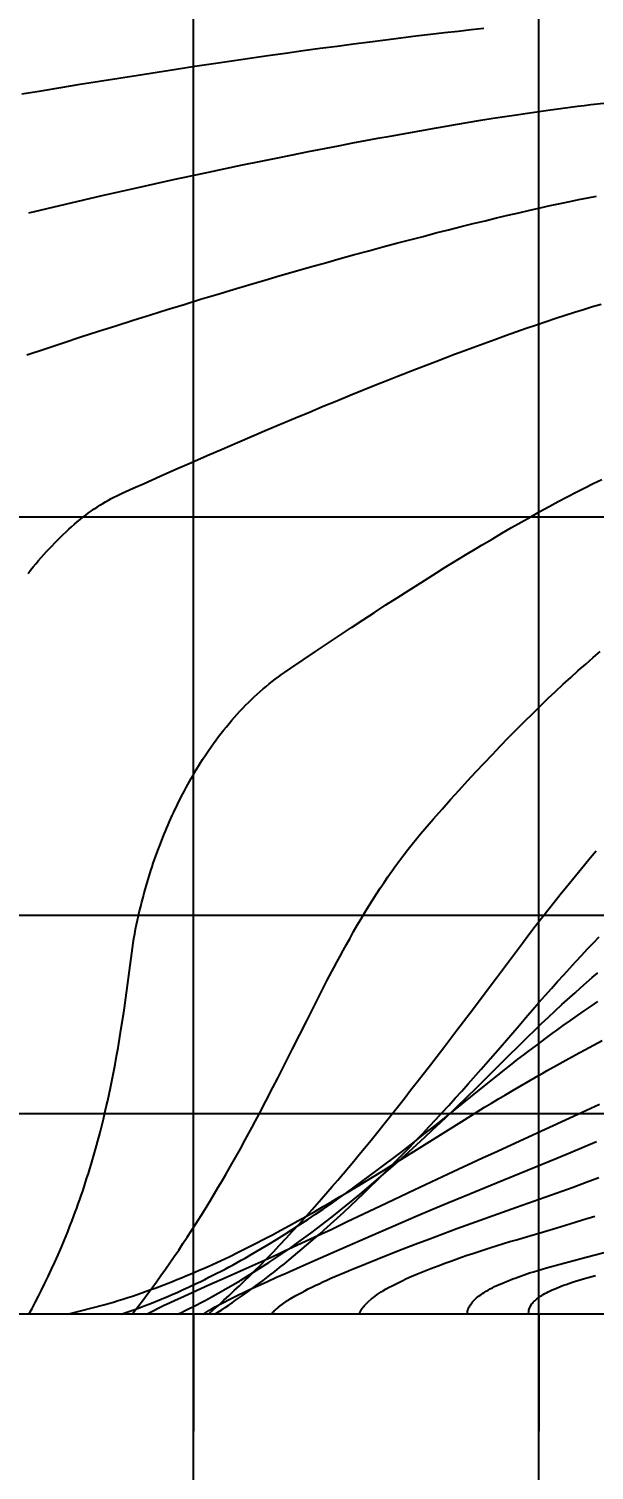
# Model space of a CAD drawing. Header units: millimetres. Extents: x -190954 to 154095, y 101 to 64253.
# Drawn here: x 26.92 to 31.05, y 124.01 to 134.55 of the extents above; entities that cross this region are included whole.
import ezdxf

# ---------------------------------------------------------------- set-up
doc = ezdxf.new("R2010")
doc.units = ezdxf.units.MM
for name, color, linetype in [('GRID', 179, 'Continuous'), ('WL075', 179, 'Continuous'), ('WL1', 179, 'Continuous'), ('WL10', 179, 'Continuous'), ('WL12', 179, 'Continuous'), ('WL14', 179, 'Continuous'), ('WL15', 179, 'Continuous'), ('WL16', 179, 'Continuous'), ('WL18', 179, 'Continuous'), ('WL2', 179, 'Continuous'), ('WL20', 179, 'Continuous'), ('WL25', 179, 'Continuous'), ('WL3', 179, 'Continuous'), ('WL4', 179, 'Continuous'), ('WL5', 179, 'Continuous'), ('WL6', 179, 'Continuous'), ('WL7', 179, 'Continuous'), ('WL8', 179, 'Continuous'), ('WL9', 179, 'Continuous')]:
    doc.layers.add(name, color=color, linetype=linetype)
doc.styles.add('SLDTEXTSTYLE0', font='TXT', dxfattribs={"width": 0.75})
doc.dimstyles.new('SLDDIMSTYLE0', dxfattribs={"dimtxt": 3.175, "dimasz": 3.302, "dimexe": 0, "dimexo": 0.0625, "dimgap": 0.79375, "dimtad": 0, "dimtih": 1, "dimtoh": 1, "dimlfac": 1500, "dimrnd": 1e-09, "dimzin": 4, "dimdsep": 46, "dimtxsty": 'SLDTEXTSTYLE0', "dimsah": 1, "dimcen": 0.09, "dimadec": 0, "dimazin": 1, "dimtfac": 1, "dimtofl": 0, "dimtmove": 0, "dimatfit": 3, "dimfxl": 0, "dimfrac": 2, "dimtolj": 1, "dimtzin": 12, "dimarcsym": 0})

# ---------------------------------------------------------------- blocks, each defined once
blk = doc.blocks.new('_D')
at = {"layer": 'WL20'}
for p, q in [((25.597, 126.417), (25.597, 168.839)), ((227.596, 126.417), (227.596, 168.839)), ((25.597, 165.664), (126.8, 165.664)), ((227.596, 165.664), (146.741, 165.664))]:
    blk.add_line(p, q, dxfattribs=at)
for points in [[(25.597, 165.664), (28.899, 165.156), (28.899, 166.172)], [(227.596, 165.664), (224.294, 166.172), (224.294, 165.156)]]:
    blk.add_solid(points, dxfattribs=at)
at = {"layer": 'WL20', "insert": (126.8, 167.237), "char_height": 3.175, "attachment_point": 1, "style": 'SLDTEXTSTYLE0'}
blk.add_mtext('302998.00', dxfattribs=at)

msp = doc.modelspace()

# ---------------------------------------------------------------- linework, layer by layer
at = {"layer": 'GRID', "color": 135}
for p, q in [((28.1226033, 125.1466667), (28.1226033, 154.8319333)), ((30.6479333, 125.1466667), (30.6479333, 154.8319333)), ((28.1226033, 111.8133333), (28.1226033, 138.48)), ((30.6479333, 111.8133333), (30.6479333, 138.48)), ((251.23, 130.98), (21.19727, 130.98)), ((251.23, 128.0633333), (21.19727, 128.0633333)), ((251.23, 126.6133333), (21.19727, 126.6133333)), ((251.23, 125.1466667), (21.19727, 125.1466667))]:
    msp.add_line(p, q, dxfattribs=at)
at = {"layer": 'GRID', "color": 255}
for p, q in [((28.1226033, 125.1466667), (28.1226033, 124.290536)), ((30.6479333, 125.1466667), (30.6479333, 124.290536))]:
    msp.add_line(p, q, dxfattribs=at)
at = {"layer": 'WL075', "color": 11}
for p, q in [((30.9578207, 125.4003713), (30.9833313, 125.4077873)), ((30.9833313, 125.4077873), (31.035512, 125.4222093)), ((31.035512, 125.4222093), (31.0630093, 125.4294607)), ((30.691884, 125.297412), (30.704114, 125.3040353)), ((30.704114, 125.3040353), (30.7170687, 125.310694)), ((30.7170687, 125.310694), (30.7307647, 125.3173887)), ((30.7307647, 125.3173887), (30.745218, 125.32412)), ((30.745218, 125.32412), (30.760446, 125.330888)), ((30.760446, 125.330888), (30.7764647, 125.337694)), ((30.7764647, 125.337694), (30.8109353, 125.3514193)), ((30.8109353, 125.3514193), (30.8287533, 125.3581033)), ((30.8287533, 125.3581033), (30.8473987, 125.3648167)), ((30.8473987, 125.3648167), (30.8668253, 125.3715687)), ((30.8668253, 125.3715687), (30.8870827, 125.3783527)), ((30.8870827, 125.3783527), (30.9096947, 125.385656)), ((30.9096947, 125.385656), (30.9332607, 125.392998)), ((30.9332607, 125.392998), (30.9578207, 125.4003713)), ((30.581336, 125.1955293), (30.582474, 125.1981313)), ((30.582474, 125.1981313), (30.5836927, 125.2007373)), ((30.5836927, 125.2007373), (30.5975433, 125.2230213)), ((30.5975433, 125.2230213), (30.6020293, 125.2286367)), ((30.6020293, 125.2286367), (30.6069453, 125.234272)), ((30.6069453, 125.234272), (30.6123007, 125.2399273)), ((30.6123007, 125.2399273), (30.6181067, 125.245604)), ((30.6181067, 125.245604), (30.6251433, 125.2519747)), ((30.6251433, 125.2519747), (30.6327713, 125.2583733)), ((30.6327713, 125.2583733), (30.641008, 125.2648007)), ((30.641008, 125.2648007), (30.6498693, 125.2712587)), ((30.6498693, 125.2712587), (30.6593707, 125.277748)), ((30.6593707, 125.277748), (30.6695287, 125.2842693)), ((30.6695287, 125.2842693), (30.6803613, 125.290824)), ((30.6803613, 125.290824), (30.691884, 125.297412)), ((30.5737147, 125.1587953), (30.5739287, 125.1648793)), ((30.573898, 125.1527247), (30.5737147, 125.1587953)), ((30.5744693, 125.1466667), (30.573898, 125.1527247)), ((30.5739287, 125.1648793), (30.5745513, 125.1709773)), ((30.5745513, 125.1709773), (30.575592, 125.17709)), ((30.575592, 125.17709), (30.5770627, 125.1832193)), ((30.5770627, 125.1832193), (30.581336, 125.1955293))]:
    msp.add_line(p, q, dxfattribs=at)
at = {"layer": 'WL1', "color": 11}
for p, q in [((30.9949153, 125.5633347), (31.301598, 125.644014)), ((30.703616, 125.48624), (30.9949153, 125.5633347)), ((30.4567527, 125.40483), (30.46564, 125.408186)), ((30.46564, 125.408186), (30.474652, 125.4115527)), ((30.474652, 125.4115527), (30.581084, 125.4484953)), ((30.581084, 125.4484953), (30.6102087, 125.4578627)), ((30.6102087, 125.4578627), (30.64034, 125.467278)), ((30.64034, 125.467278), (30.6714773, 125.476738)), ((30.6714773, 125.476738), (30.703616, 125.48624)), ((30.23526, 125.297944), (30.2482747, 125.3063373)), ((30.2482747, 125.3063373), (30.2621327, 125.3147853)), ((30.2621327, 125.3147853), (30.276852, 125.3232887)), ((30.276852, 125.3232887), (30.2924487, 125.3318487)), ((30.2924487, 125.3318487), (30.308938, 125.3404667)), ((30.308938, 125.3404667), (30.3246833, 125.3483407)), ((30.3246833, 125.3483407), (30.3412007, 125.356262)), ((30.3412007, 125.356262), (30.3584887, 125.364232)), ((30.3584887, 125.364232), (30.3765473, 125.3722533)), ((30.3765473, 125.3722533), (30.4567527, 125.40483)), ((30.1348073, 125.193056), (30.1427287, 125.2087547)), ((30.1427287, 125.2087547), (30.144862, 125.2123087)), ((30.144862, 125.2123087), (30.1471207, 125.21587)), ((30.1471207, 125.21587), (30.157314, 125.229976)), ((30.157314, 125.229976), (30.1632053, 125.2370747)), ((30.1632053, 125.2370747), (30.1696433, 125.2442053)), ((30.1696433, 125.2442053), (30.1766393, 125.25137)), ((30.1766393, 125.25137), (30.1842067, 125.2585687)), ((30.1842067, 125.2585687), (30.192358, 125.2658033)), ((30.192358, 125.2658033), (30.2011053, 125.273074)), ((30.2011053, 125.273074), (30.2116933, 125.281314)), ((30.2116933, 125.281314), (30.223072, 125.2896033)), ((30.223072, 125.2896033), (30.23526, 125.297944)), ((30.1249133, 125.1466667), (30.1252053, 125.1543333)), ((30.1252053, 125.1543333), (30.12602, 125.1620247)), ((30.12602, 125.1620247), (30.1273733, 125.1697407)), ((30.1273733, 125.1697407), (30.1292787, 125.1774833)), ((30.1292787, 125.1774833), (30.1317513, 125.1852547)), ((30.1317513, 125.1852547), (30.1348073, 125.193056))]:
    msp.add_line(p, q, dxfattribs=at)
at = {"layer": 'WL10', "color": 11}
for p, q in [((30.9838847, 131.1934167), (31.0465753, 131.224758)), ((31.0465753, 131.224758), (31.1083867, 131.2549567)), ((30.79033, 131.0927813), (30.8557713, 131.127424)), ((30.8557713, 131.127424), (30.920276, 131.1609893)), ((30.920276, 131.1609893), (30.9838847, 131.1934167)), ((30.5884353, 130.98219), (30.6566753, 131.0201527)), ((30.6566753, 131.0201527), (30.7239713, 131.0570167)), ((30.7239713, 131.0570167), (30.79033, 131.0927813)), ((30.3779733, 130.861738), (30.449092, 130.9029807)), ((30.449092, 130.9029807), (30.5192433, 130.943132)), ((30.5192433, 130.943132), (30.5884353, 130.98219)), ((30.2328027, 130.7759933), (30.3058793, 130.819408)), ((30.3058793, 130.819408), (30.3779733, 130.861738)), ((30.0687047, 130.6767493), (30.123934, 130.710418)), ((30.123934, 130.710418), (30.1786433, 130.7434847)), ((30.1786433, 130.7434847), (30.2328027, 130.7759933)), ((29.8997347, 130.5723207), (29.956608, 130.6076993)), ((29.956608, 130.6076993), (30.012918, 130.6425253)), ((30.012918, 130.6425253), (30.0687047, 130.6767493)), ((29.6987787, 130.445446), (29.7843633, 130.4998113)), ((29.7843633, 130.4998113), (29.8997347, 130.5723207)), ((29.5297933, 130.3367713), (29.6120113, 130.3898587)), ((29.6120113, 130.3898587), (29.6987787, 130.445446)), ((29.3622133, 130.2274033), (29.4465293, 130.2826187)), ((29.4465293, 130.2826187), (29.5297933, 130.3367713)), ((29.190408, 130.1137867), (29.2768413, 130.1711253)), ((29.2768413, 130.1711253), (29.3622133, 130.2274033)), ((29.01434, 129.9959327), (29.1029087, 130.0553887)), ((29.1029087, 130.0553887), (29.190408, 130.1137867)), ((28.9246933, 129.9354233), (29.01434, 129.9959327)), ((28.76536, 129.8267373), (28.788212, 129.8426653)), ((28.788212, 129.8426653), (28.8339747, 129.8738513)), ((28.8339747, 129.8738513), (28.9246933, 129.9354233)), ((28.631208, 129.7223367), (28.653184, 129.740792)), ((28.653184, 129.740792), (28.675324, 129.7588233)), ((28.675324, 129.7588233), (28.697616, 129.7764353)), ((28.697616, 129.7764353), (28.7200567, 129.793624)), ((28.7200567, 129.793624), (28.74264, 129.8103913)), ((28.74264, 129.8103913), (28.76536, 129.8267373)), ((28.5239167, 129.6238627), (28.5450107, 129.6443713)), ((28.5450107, 129.6443713), (28.5662913, 129.664478)), ((28.5662913, 129.664478), (28.5877553, 129.6841773)), ((28.5877553, 129.6841773), (28.609396, 129.7034647)), ((28.609396, 129.7034647), (28.631208, 129.7223367)), ((28.4214487, 129.5155073), (28.441526, 129.5379293)), ((28.441526, 129.5379293), (28.4618167, 129.5599833)), ((28.4618167, 129.5599833), (28.4823133, 129.5816633)), ((28.4823133, 129.5816633), (28.5030167, 129.6029567)), ((28.5030167, 129.6029567), (28.5239167, 129.6238627)), ((28.3244007, 129.3981973), (28.3433527, 129.4223207)), ((28.3433527, 129.4223207), (28.362536, 129.4461247)), ((28.362536, 129.4461247), (28.3819493, 129.469596)), ((28.3819493, 129.469596), (28.401588, 129.4927273)), ((28.401588, 129.4927273), (28.4214487, 129.5155073)), ((28.250992, 129.298678), (28.2689807, 129.3239887)), ((28.2689807, 129.3239887), (28.2872127, 129.3490193)), ((28.2872127, 129.3490193), (28.305688, 129.3737587)), ((28.305688, 129.3737587), (28.3244007, 129.3981973)), ((28.1678087, 129.17306), (28.1880547, 129.204992)), ((28.1880547, 129.204992), (28.2086687, 129.236584)), ((28.2086687, 129.236584), (28.22965, 129.2678187)), ((28.22965, 129.2678187), (28.250992, 129.298678)), ((28.116242, 129.0874033), (28.1288907, 129.1090107)), ((28.1288907, 129.1090107), (28.1417013, 129.1304927)), ((28.1417013, 129.1304927), (28.1678087, 129.17306)), ((28.0554527, 128.9776313), (28.0672773, 128.999806)), ((28.0672773, 128.999806), (28.079278, 129.0218693)), ((28.079278, 129.0218693), (28.091436, 129.043828)), ((28.091436, 129.043828), (28.1037573, 129.065674)), ((28.1037573, 129.065674), (28.116242, 129.0874033)), ((27.9987493, 128.8653487), (28.0097633, 128.8879833)), ((28.0097633, 128.8879833), (28.0209407, 128.9105327)), ((28.0209407, 128.9105327), (28.0322813, 128.9329927)), ((28.0322813, 128.9329927), (28.0437847, 128.95536)), ((28.0437847, 128.95536), (28.0554527, 128.9776313)), ((27.9563147, 128.77402), (27.9666807, 128.7969647)), ((27.9666807, 128.7969647), (27.977208, 128.8198367)), ((27.977208, 128.8198367), (27.9878973, 128.842632)), ((27.9878973, 128.842632), (27.9987493, 128.8653487)), ((27.9068933, 128.65829), (27.916458, 128.6815627)), ((27.916458, 128.6815627), (27.926182, 128.704774)), ((27.926182, 128.704774), (27.9360653, 128.727922)), ((27.9360653, 128.727922), (27.94611, 128.7510053)), ((27.94611, 128.7510053), (27.9563147, 128.77402)), ((27.8614413, 128.5410753), (27.87915, 128.5881253)), ((27.87915, 128.5881253), (27.8974833, 128.6349613)), ((27.8974833, 128.6349613), (27.9068933, 128.65829)), ((27.8278973, 128.4463627), (27.8443587, 128.4938187)), ((27.8443587, 128.4938187), (27.8614413, 128.5410753)), ((27.78982, 128.328088), (27.8102007, 128.3930093)), ((27.8102007, 128.3930093), (27.8189547, 128.4197153)), ((27.8189547, 128.4197153), (27.8278973, 128.4463627)), ((27.761364, 128.2300353), (27.7705647, 128.262812)), ((27.7705647, 128.262812), (27.7800513, 128.2954947)), ((27.7800513, 128.2954947), (27.78982, 128.328088)), ((27.735466, 128.1311227), (27.743812, 128.1641947)), ((27.743812, 128.1641947), (27.7524453, 128.197164)), ((27.7524453, 128.197164), (27.761364, 128.2300353)), ((27.71217, 128.0312407), (27.7196413, 128.064652)), ((27.7196413, 128.064652), (27.727408, 128.097944)), ((27.727408, 128.097944), (27.735466, 128.1311227)), ((27.691568, 127.9302093), (27.698128, 127.9640287)), ((27.698128, 127.9640287), (27.7049947, 127.997704)), ((27.7049947, 127.997704), (27.71217, 128.0312407)), ((27.6158853, 127.389022), (27.6794067, 127.8620873)), ((27.6794067, 127.8620873), (27.6853253, 127.8962333)), ((27.6853253, 127.8962333), (27.691568, 127.9302093)), ((27.5912213, 127.2245033), (27.611024, 127.3552267)), ((27.611024, 127.3552267), (27.6158853, 127.389022)), ((27.5808687, 127.1603633), (27.5912213, 127.2245033)), ((27.5592313, 127.034534), (27.570206, 127.0970407)), ((27.570206, 127.0970407), (27.5808687, 127.1603633)), ((27.5479387, 126.972844), (27.5592313, 127.034534)), ((27.5243967, 126.851896), (27.5363267, 126.911966)), ((27.5363267, 126.911966), (27.5479387, 126.972844)), ((27.50464, 126.757418), (27.51462, 126.8044013)), ((27.51462, 126.8044013), (27.5243967, 126.851896)), ((27.4840767, 126.6649687), (27.4944587, 126.7109413)), ((27.4944587, 126.7109413), (27.50464, 126.757418)), ((27.4405907, 126.4860233), (27.4627213, 126.5745153)), ((27.4627213, 126.5745153), (27.4734973, 126.6194947)), ((27.4734973, 126.6194947), (27.4840767, 126.6649687)), ((27.4312613, 126.4501593), (27.4405907, 126.4860233)), ((27.40252, 126.3444953), (27.412224, 126.379398)), ((27.412224, 126.379398), (27.4218047, 126.4146187)), ((27.4218047, 126.4146187), (27.4312613, 126.4501593)), ((27.373078, 126.242968), (27.3830073, 126.276508)), ((27.3830073, 126.276508), (27.40252, 126.3444953)), ((27.3426193, 126.144126), (27.3528827, 126.1767793)), ((27.3528827, 126.1767793), (27.363036, 126.209726)), ((27.363036, 126.209726), (27.373078, 126.242968)), ((27.300508, 126.016386), (27.3111913, 126.0478953)), ((27.3111913, 126.0478953), (27.3217687, 126.0796873)), ((27.3217687, 126.0796873), (27.3322487, 126.1117627)), ((27.3322487, 126.1117627), (27.3426193, 126.144126)), ((27.2678647, 125.923522), (27.2788433, 125.954202)), ((27.2788433, 125.954202), (27.2897253, 125.9851553)), ((27.2897253, 125.9851553), (27.300508, 126.016386)), ((27.21802, 125.7905953), (27.23436, 125.8331007)), ((27.23436, 125.8331007), (27.2567913, 125.8931133)), ((27.2567913, 125.8931133), (27.2678647, 125.923522)), ((27.1786087, 125.69209), (27.2014933, 125.74863)), ((27.2014933, 125.74863), (27.21802, 125.7905953)), ((27.131914, 125.581912), (27.1554113, 125.6365233)), ((27.1554113, 125.6365233), (27.1786087, 125.69209)), ((27.084074, 125.4754867), (27.1081287, 125.5282387)), ((27.1081287, 125.5282387), (27.131914, 125.581912)), ((27.0351893, 125.3726807), (27.059756, 125.4236387)), ((27.059756, 125.4236387), (27.084074, 125.4754867)), ((26.9875167, 125.277564), (27.0103867, 125.3225953)), ((27.0103867, 125.3225953), (27.0351893, 125.3726807)), ((26.94125, 125.18961), (26.9644687, 125.2332387)), ((26.9644687, 125.2332387), (26.9875167, 125.277564)), ((26.917868, 125.1466667), (26.94125, 125.18961))]:
    msp.add_line(p, q, dxfattribs=at)
at = {"layer": 'WL12', "color": 11}
for p, q in [((30.841974, 132.4573813), (30.9096827, 132.4790553)), ((30.9096827, 132.4790553), (30.9759173, 132.49981)), ((30.9759173, 132.49981), (31.040684, 132.5196447)), ((31.040684, 132.5196447), (31.1039913, 132.5385567)), ((30.556256, 132.3615133), (30.6299293, 132.3868547)), ((30.6299293, 132.3868547), (30.7021033, 132.41128)), ((30.7021033, 132.41128), (30.7727827, 132.4347893)), ((30.7727827, 132.4347893), (30.841974, 132.4573813)), ((30.2464707, 132.2510007), (30.3261887, 132.2800007)), ((30.3261887, 132.2800007), (30.4043893, 132.3080867)), ((30.4043893, 132.3080867), (30.4810773, 132.3352573)), ((30.4810773, 132.3352573), (30.556256, 132.3615133)), ((29.9640213, 132.145548), (30.032068, 132.1713133)), ((30.032068, 132.1713133), (30.099138, 132.1964927)), ((30.099138, 132.1964927), (30.1652327, 132.2210867)), ((30.1652327, 132.2210867), (30.2464707, 132.2510007)), ((29.6091293, 132.007916), (29.7540187, 132.0647313)), ((29.7540187, 132.0647313), (29.8249967, 132.0922573)), ((29.8249967, 132.0922573), (29.894998, 132.119196)), ((29.894998, 132.119196), (29.9640213, 132.145548)), ((29.2689753, 131.8715153), (29.4604307, 131.9487853)), ((29.4604307, 131.9487853), (29.5352673, 131.9786453)), ((29.5352673, 131.9786453), (29.6091293, 132.007916)), ((29.1709667, 131.831494), (29.2689753, 131.8715153)), ((28.86785, 131.705866), (28.9704007, 131.7486713)), ((28.9704007, 131.7486713), (29.0714407, 131.7905473)), ((29.0714407, 131.7905473), (29.1709667, 131.831494)), ((28.658234, 131.6174587), (28.7637933, 131.6621293)), ((28.7637933, 131.6621293), (28.86785, 131.705866)), ((28.3325933, 131.4778213), (28.4426293, 131.5253067)), ((28.4426293, 131.5253067), (28.551178, 131.5718513)), ((28.551178, 131.5718513), (28.658234, 131.6174587)), ((28.1080853, 131.3800207), (28.2210767, 131.429394)), ((28.2210767, 131.429394), (28.3325933, 131.4778213)), ((27.8777027, 131.2784293), (27.9936253, 131.3297)), ((27.9936253, 131.3297), (28.1080853, 131.3800207)), ((27.6806947, 131.190602), (27.7603253, 131.226206)), ((27.7603253, 131.226206), (27.8777027, 131.2784293)), ((27.4783667, 131.09207), (27.4988627, 131.1038693)), ((27.4988627, 131.1038693), (27.5193033, 131.11511)), ((27.5193033, 131.11511), (27.539684, 131.12579)), ((27.539684, 131.12579), (27.559998, 131.1359067)), ((27.559998, 131.1359067), (27.6004127, 131.1545673)), ((27.6004127, 131.1545673), (27.6806947, 131.190602)), ((27.3338473, 130.9942013), (27.354562, 131.009782)), ((27.354562, 131.009782), (27.375264, 131.0248393)), ((27.375264, 131.0248393), (27.3959473, 131.039368)), ((27.3959473, 131.039368), (27.4166053, 131.0533607)), ((27.4166053, 131.0533607), (27.437232, 131.066812)), ((27.437232, 131.066812), (27.4578213, 131.0797167)), ((27.4578213, 131.0797167), (27.4783667, 131.09207)), ((27.2096487, 130.8901793), (27.2303053, 130.908728)), ((27.2303053, 130.908728), (27.2509887, 130.926804)), ((27.2509887, 130.926804), (27.2716847, 130.9444033)), ((27.2716847, 130.9444033), (27.2924053, 130.9615013)), ((27.2924053, 130.9615013), (27.313126, 130.9781053)), ((27.313126, 130.9781053), (27.3338473, 130.9942013)), ((27.0870273, 130.7700067), (27.1069627, 130.79071)), ((27.1069627, 130.79071), (27.147892, 130.8318013)), ((27.147892, 130.8318013), (27.1684353, 130.851706)), ((27.1684353, 130.851706), (27.1890227, 130.8711693)), ((27.1890227, 130.8711693), (27.2096487, 130.8901793)), ((26.9884347, 130.6610067), (27.0079913, 130.6835007)), ((27.0079913, 130.6835007), (27.027634, 130.7056593)), ((27.027634, 130.7056593), (27.047358, 130.72747)), ((27.047358, 130.72747), (27.0671573, 130.7489233)), ((27.0671573, 130.7489233), (27.0870273, 130.7700067)), ((26.9111647, 130.567904), (26.9303293, 130.5916253)), ((26.9303293, 130.5916253), (26.9495953, 130.6150607)), ((26.9495953, 130.6150607), (26.9689687, 130.6381887)), ((26.9689687, 130.6381887), (26.9884347, 130.6610067))]:
    msp.add_line(p, q, dxfattribs=at)
at = {"layer": 'WL14', "color": 11}
for p, q in [((31.0073307, 133.3163313), (31.070712, 133.328688)), ((30.5027607, 133.207178), (30.581284, 133.2251893)), ((30.581284, 133.2251893), (30.6576867, 133.242396)), ((30.6576867, 133.242396), (30.73195, 133.2587973)), ((30.73195, 133.2587973), (30.8040593, 133.27439)), ((30.8040593, 133.27439), (30.874, 133.289176)), ((30.874, 133.289176), (30.9417607, 133.3031547)), ((30.9417607, 133.3031547), (31.0073307, 133.3163313)), ((30.0790987, 133.1050773), (30.1678893, 133.1270987)), ((30.1678893, 133.1270987), (30.2546767, 133.1483213)), ((30.2546767, 133.1483213), (30.339434, 133.1687427)), ((30.339434, 133.1687427), (30.422134, 133.188368)), ((30.422134, 133.188368), (30.5027607, 133.207178)), ((29.6061253, 132.9830133), (29.704484, 133.0090207)), ((29.704484, 133.0090207), (29.8009987, 133.0342233)), ((29.8009987, 133.0342233), (29.895624, 133.0586373)), ((29.895624, 133.0586373), (29.9883347, 133.0822553)), ((29.9883347, 133.0822553), (30.0790987, 133.1050773)), ((29.194786, 132.8711013), (29.3002387, 132.9002633)), ((29.3002387, 132.9002633), (29.403968, 132.928636)), ((29.403968, 132.928636), (29.5059413, 132.95622)), ((29.5059413, 132.95622), (29.6061253, 132.9830133)), ((28.8684007, 132.7789047), (28.978838, 132.810418)), ((28.978838, 132.810418), (29.087642, 132.8411527)), ((29.087642, 132.8411527), (29.194786, 132.8711013)), ((28.52765, 132.6796327), (28.6427813, 132.7135053)), ((28.6427813, 132.7135053), (28.7563767, 132.7465933)), ((28.7563767, 132.7465933), (28.8684007, 132.7789047)), ((28.17332, 132.573316), (28.2928913, 132.6095387)), ((28.2928913, 132.6095387), (28.41101, 132.644978)), ((28.41101, 132.644978), (28.52765, 132.6796327)), ((27.806148, 132.459944), (27.9299173, 132.498526)), ((27.9299173, 132.498526), (28.0523227, 132.53631)), ((28.0523227, 132.53631), (28.17332, 132.573316)), ((27.4267787, 132.339496), (27.554554, 132.3804333)), ((27.554554, 132.3804333), (27.6810173, 132.4205827)), ((27.6810173, 132.4205827), (27.806148, 132.459944)), ((27.1673667, 132.2552473), (27.29771, 132.297768)), ((27.29771, 132.297768), (27.4267787, 132.339496)), ((26.9029147, 132.1678273), (27.0357647, 132.2119333)), ((27.0357647, 132.2119333), (27.1673667, 132.2552473))]:
    msp.add_line(p, q, dxfattribs=at)
at = {"layer": 'WL15', "color": 11}
for p, q in [((30.874994, 125.8075827), (30.9681087, 125.836138)), ((30.9681087, 125.836138), (31.0587253, 125.8644187)), ((30.582094, 125.7210313), (30.6817513, 125.749944)), ((30.6817513, 125.749944), (30.7794973, 125.7788233)), ((30.7794973, 125.7788233), (30.874994, 125.8075827)), ((30.20906, 125.6058347), (30.2527507, 125.62009)), ((30.2527507, 125.62009), (30.2973307, 125.6344073)), ((30.2973307, 125.6344073), (30.3427753, 125.6487767)), ((30.3427753, 125.6487767), (30.3890593, 125.663188)), ((30.3890593, 125.663188), (30.4361573, 125.67763)), ((30.4361573, 125.67763), (30.4840447, 125.6920927)), ((30.4840447, 125.6920927), (30.582094, 125.7210313)), ((29.91157, 125.5015447), (29.9669427, 125.5220973)), ((29.9669427, 125.5220973), (30.0047967, 125.535802)), ((30.0047967, 125.535802), (30.0436793, 125.5496167)), ((30.0436793, 125.5496167), (30.0835693, 125.563534)), ((30.0835693, 125.563534), (30.1244447, 125.5775487)), ((30.1244447, 125.5775487), (30.1662833, 125.5916513)), ((30.1662833, 125.5916513), (30.20906, 125.6058347)), ((29.6753133, 125.4043607), (29.7032087, 125.416916)), ((29.7032087, 125.416916), (29.731316, 125.4292027)), ((29.731316, 125.4292027), (29.76049, 125.4416147)), ((29.76049, 125.4416147), (29.8082953, 125.4612927)), ((29.8082953, 125.4612927), (29.8586693, 125.481272)), ((29.8586693, 125.481272), (29.91157, 125.5015447)), ((29.4797767, 125.299818), (29.495552, 125.309918)), ((29.495552, 125.309918), (29.5121593, 125.320108)), ((29.5121593, 125.320108), (29.5320547, 125.33177)), ((29.5320547, 125.33177), (29.5530753, 125.343552)), ((29.5530753, 125.343552), (29.5752313, 125.3554573)), ((29.5752313, 125.3554573), (29.5985293, 125.3674887)), ((29.5985293, 125.3674887), (29.622974, 125.379648)), ((29.622974, 125.379648), (29.648568, 125.3919387)), ((29.648568, 125.3919387), (29.6753133, 125.4043607)), ((29.359738, 125.1933833), (29.3636373, 125.1986553)), ((29.3636373, 125.1986553), (29.367748, 125.203946)), ((29.367748, 125.203946), (29.37213, 125.209254)), ((29.37213, 125.209254), (29.3919613, 125.2306833)), ((29.3919613, 125.2306833), (29.3972033, 125.2357893)), ((29.3972033, 125.2357893), (29.4026887, 125.240914)), ((29.4026887, 125.240914), (29.42513, 125.2602433)), ((29.42513, 125.2602433), (29.4375387, 125.2700187)), ((29.4375387, 125.2700187), (29.4507947, 125.27987)), ((29.4507947, 125.27987), (29.4648653, 125.2898027)), ((29.4648653, 125.2898027), (29.4797767, 125.299818)), ((29.3345787, 125.1466667), (29.3365233, 125.151798)), ((29.3365233, 125.151798), (29.338674, 125.1569433)), ((29.338674, 125.1569433), (29.3410347, 125.1621027)), ((29.3410347, 125.1621027), (29.3436067, 125.1672767)), ((29.3436067, 125.1672767), (29.3463933, 125.172466)), ((29.3463933, 125.172466), (29.3493967, 125.1776707)), ((29.3493967, 125.1776707), (29.3526207, 125.182892)), ((29.3526207, 125.182892), (29.3560667, 125.1881293)), ((29.3560667, 125.1881293), (29.359738, 125.1933833))]:
    msp.add_line(p, q, dxfattribs=at)
at = {"layer": 'WL16', "color": 11}
for p, q in [((30.5644007, 133.9364693), (30.71677, 133.9584747)), ((30.71677, 133.9584747), (30.770912, 133.965958)), ((30.770912, 133.965958), (30.823284, 133.9730033)), ((30.823284, 133.9730033), (30.9301927, 133.986714)), ((30.9301927, 133.986714), (30.98048, 133.9928027)), ((30.98048, 133.9928027), (31.0286367, 133.9983793)), ((31.0286367, 133.9983793), (31.1238787, 134.0087593)), ((29.9696127, 133.8407007), (30.0376387, 133.8522967)), ((30.0376387, 133.8522967), (30.224306, 133.883338)), ((30.224306, 133.883338), (30.3135913, 133.8977487)), ((30.3135913, 133.8977487), (30.40008, 133.911412)), ((30.40008, 133.911412), (30.4837053, 133.9243193)), ((30.4837053, 133.9243193), (30.5644007, 133.9364693)), ((29.3799153, 133.7346813), (29.470388, 133.75154)), ((29.470388, 133.75154), (29.5594313, 133.7679327)), ((29.5594313, 133.7679327), (29.9003467, 133.828748)), ((29.9003467, 133.828748), (29.9696127, 133.8407007)), ((28.84531, 133.631114), (28.963578, 133.6545893)), ((28.963578, 133.6545893), (29.0801293, 133.6774153)), ((29.0801293, 133.6774153), (29.194878, 133.6995853)), ((29.194878, 133.6995853), (29.2880627, 133.717362)), ((29.2880627, 133.717362), (29.3799153, 133.7346813)), ((28.2310533, 133.5042787), (28.3566993, 133.5308813)), ((28.3566993, 133.5308813), (28.481024, 133.556874)), ((28.481024, 133.556874), (28.603952, 133.582248)), ((28.603952, 133.582248), (28.7254073, 133.606998)), ((28.7254073, 133.606998), (28.84531, 133.631114)), ((27.8468993, 133.420872), (27.976086, 133.4492673)), ((27.976086, 133.4492673), (28.1041593, 133.4770713)), ((28.1041593, 133.4770713), (28.2310533, 133.5042787)), ((27.320248, 133.3014853), (27.453282, 133.3321927)), ((27.453282, 133.3321927), (27.5854387, 133.3623293)), ((27.5854387, 133.3623293), (27.7166633, 133.3918907)), ((27.7166633, 133.3918907), (27.8468993, 133.420872)), ((26.9163713, 133.205976), (27.0517467, 133.238374)), ((27.0517467, 133.238374), (27.1863867, 133.2702113)), ((27.1863867, 133.2702113), (27.320248, 133.3014853))]:
    msp.add_line(p, q, dxfattribs=at)
at = {"layer": 'WL18', "color": 11}
for p, q in [((29.526838, 134.4727727), (29.6394493, 134.4868473)), ((29.6394493, 134.4868473), (29.7490293, 134.5002527)), ((29.7490293, 134.5002527), (29.8554327, 134.512974)), ((29.8554327, 134.512974), (29.9585193, 134.5249987)), ((29.9585193, 134.5249987), (30.0581513, 134.5363133)), ((30.0581513, 134.5363133), (30.1542, 134.5469047)), ((30.1542, 134.5469047), (30.2465393, 134.5567633)), ((28.666304, 134.356844), (28.7959133, 134.3751547)), ((28.7959133, 134.3751547), (28.9235507, 134.3929107)), ((28.9235507, 134.3929107), (29.0490647, 134.410094)), ((29.0490647, 134.410094), (29.1723033, 134.4266893)), ((29.1723033, 134.4266893), (29.293114, 134.442678)), ((29.293114, 134.442678), (29.4113427, 134.4580447)), ((29.4113427, 134.4580447), (29.526838, 134.4727727)), ((27.9938407, 134.2575607), (28.1311133, 134.2783927)), ((28.1311133, 134.2783927), (28.2671353, 134.2987527)), ((28.2671353, 134.2987527), (28.4017693, 134.318626)), ((28.4017693, 134.318626), (28.534874, 134.3379953)), ((28.534874, 134.3379953), (28.666304, 134.356844)), ((27.2932333, 134.146886), (27.434848, 134.16984)), ((27.434848, 134.16984), (27.5758333, 134.1923993)), ((27.5758333, 134.1923993), (27.716074, 134.2145487)), ((27.716074, 134.2145487), (27.8554513, 134.2362747)), ((27.8554513, 134.2362747), (27.9938407, 134.2575607)), ((26.8656673, 134.0757827), (27.008542, 134.0998447)), ((27.008542, 134.0998447), (27.1510967, 134.1235493)), ((27.1510967, 134.1235493), (27.2932333, 134.146886))]:
    msp.add_line(p, q, dxfattribs=at)
at = {"layer": 'WL2', "color": 11}
for p, q in [((30.994796, 126.111738), (31.0868667, 126.145898)), ((30.4859807, 125.9294487), (30.8994847, 126.0768013)), ((30.8994847, 126.0768013), (30.994796, 126.111738)), ((30.0488927, 125.7737387), (30.4859807, 125.9294487)), ((29.8429947, 125.696624), (29.9446887, 125.734992)), ((29.9446887, 125.734992), (30.0488927, 125.7737387)), ((29.5549453, 125.585146), (29.6479193, 125.621578)), ((29.6479193, 125.621578), (29.7440033, 125.6587767)), ((29.7440033, 125.6587767), (29.8429947, 125.696624)), ((29.296754, 125.4813473), (29.4652833, 125.5495813)), ((29.4652833, 125.5495813), (29.5549453, 125.585146)), ((29.09735, 125.395874), (29.127394, 125.4092633)), ((29.127394, 125.4092633), (29.2566793, 125.4647093)), ((29.2566793, 125.4647093), (29.2765767, 125.472996)), ((29.2765767, 125.472996), (29.296754, 125.4813473)), ((28.890946, 125.2945347), (28.9133107, 125.3066653)), ((28.9133107, 125.3066653), (28.9366953, 125.3189513)), ((28.9366953, 125.3189513), (28.9610987, 125.3313987)), ((28.9610987, 125.3313987), (28.986514, 125.3440127)), ((28.986514, 125.3440127), (29.0129367, 125.3567993)), ((29.0129367, 125.3567993), (29.040108, 125.3696453)), ((29.040108, 125.3696453), (29.06825, 125.3826693)), ((29.06825, 125.3826693), (29.09735, 125.395874)), ((28.7401693, 125.1956007), (28.7558047, 125.20813)), ((28.7558047, 125.20813), (28.772696, 125.2207947)), ((28.772696, 125.2207947), (28.8103013, 125.2465633)), ((28.8103013, 125.2465633), (28.8199967, 125.2527733)), ((28.8199967, 125.2527733), (28.829974, 125.2590207)), ((28.829974, 125.2590207), (28.8696027, 125.2825547)), ((28.8696027, 125.2825547), (28.890946, 125.2945347)), ((28.689814, 125.1466667), (28.6950693, 125.1526907)), ((28.6950693, 125.1526907), (28.700616, 125.1587387)), ((28.700616, 125.1587387), (28.7064413, 125.1648127)), ((28.7064413, 125.1648127), (28.7125947, 125.1709133)), ((28.7125947, 125.1709133), (28.71902, 125.1770413)), ((28.71902, 125.1770413), (28.7257727, 125.183198)), ((28.7257727, 125.183198), (28.7328073, 125.189384)), ((28.7328073, 125.189384), (28.7401693, 125.1956007))]:
    msp.add_line(p, q, dxfattribs=at)
at = {"layer": 'WL25', "color": 11}
for p, q in [((30.8794773, 126.3299053), (30.9765967, 126.370314)), ((30.9765967, 126.370314), (31.0701607, 126.40957)), ((30.566456, 126.2013493), (30.7787713, 126.288306)), ((30.7787713, 126.288306), (30.8794773, 126.3299053)), ((30.3393027, 126.1089993), (30.566456, 126.2013493)), ((30.1009387, 126.0116493), (30.3393027, 126.1089993)), ((29.8663433, 125.9131873), (29.9829327, 125.9624287)), ((29.9829327, 125.9624287), (30.1009387, 126.0116493)), ((29.6381453, 125.8154267), (29.751346, 125.8641213)), ((29.751346, 125.8641213), (29.8663433, 125.9131873)), ((29.418048, 125.7199373), (29.6381453, 125.8154267)), ((29.0106727, 125.5415107), (29.2081253, 125.628202)), ((29.2081253, 125.628202), (29.418048, 125.7199373)), ((28.9018573, 125.493514), (29.0106727, 125.5415107)), ((28.662376, 125.3865853), (28.7289213, 125.4165767)), ((28.7289213, 125.4165767), (28.798568, 125.4476973)), ((28.798568, 125.4476973), (28.9018573, 125.493514)), ((28.4063093, 125.266216), (28.52606, 125.323868)), ((28.52606, 125.323868), (28.592182, 125.3545593)), ((28.592182, 125.3545593), (28.662376, 125.3865853)), ((28.2559453, 125.1863387), (28.27987, 125.1999527)), ((28.27987, 125.1999527), (28.38772, 125.2569187)), ((28.38772, 125.2569187), (28.3969573, 125.261552)), ((28.3969573, 125.261552), (28.4063093, 125.266216)), ((28.191266, 125.1466667), (28.211658, 125.1597167)), ((28.211658, 125.1597167), (28.2332127, 125.1729333)), ((28.2332127, 125.1729333), (28.2559453, 125.1863387))]:
    msp.add_line(p, q, dxfattribs=at)
at = {"layer": 'WL3', "color": 11}
for p, q in [((30.901662, 126.5949107), (31.0927953, 126.6828427)), ((30.6955053, 126.500806), (30.901662, 126.5949107)), ((30.3181287, 126.328646), (30.6955053, 126.500806)), ((29.9857727, 126.1748387), (30.2362773, 126.2910753)), ((30.2362773, 126.2910753), (30.3181287, 126.328646)), ((29.860628, 126.115898), (29.9857727, 126.1748387)), ((29.4893373, 125.939278), (29.7360873, 126.0568427)), ((29.7360873, 126.0568427), (29.860628, 126.115898)), ((29.246846, 125.8239673), (29.4893373, 125.939278)), ((29.01052, 125.7127173), (29.1277673, 125.7677233)), ((29.1277673, 125.7677233), (29.246846, 125.8239673)), ((28.7828907, 125.607284), (29.01052, 125.7127173)), ((28.5309153, 125.4928773), (28.70587, 125.5720547)), ((28.70587, 125.5720547), (28.7441893, 125.5895533)), ((28.7441893, 125.5895533), (28.7828907, 125.607284)), ((28.2350813, 125.3609993), (28.3669333, 125.419588)), ((28.3669333, 125.419588), (28.5309153, 125.4928773)), ((28.0261987, 125.2673533), (28.2350813, 125.3609993)), ((27.8578473, 125.187926), (27.9026847, 125.209764)), ((27.9026847, 125.209764), (27.9507167, 125.2325167)), ((27.9507167, 125.2325167), (27.9876167, 125.2496607)), ((27.9876167, 125.2496607), (28.0261987, 125.2673533)), ((27.77769, 125.1466667), (27.7965527, 125.156706)), ((27.7965527, 125.156706), (27.816196, 125.166922)), ((27.816196, 125.166922), (27.836626, 125.1773247)), ((27.836626, 125.1773247), (27.8578473, 125.187926))]:
    msp.add_line(p, q, dxfattribs=at)
at = {"layer": 'WL4', "color": 11}
for p, q in [((30.917622, 127.04452), (31.016312, 127.0983253)), ((31.016312, 127.0983253), (31.1115007, 127.149802)), ((30.7095753, 126.929174), (30.917622, 127.04452)), ((30.452882, 126.7820033), (30.645184, 126.892828)), ((30.645184, 126.892828), (30.6775387, 126.911134)), ((30.6775387, 126.911134), (30.7095753, 126.929174)), ((30.4031507, 126.7527073), (30.452882, 126.7820033)), ((30.2500147, 126.660614), (30.301714, 126.6920407)), ((30.301714, 126.6920407), (30.3527607, 126.7227293)), ((30.3527607, 126.7227293), (30.4031507, 126.7527073)), ((29.927988, 126.4594933), (30.1036993, 126.569822)), ((30.1036993, 126.569822), (30.1772907, 126.6157853)), ((30.1772907, 126.6157853), (30.2500147, 126.660614)), ((29.7525953, 126.3492493), (29.927988, 126.4594933)), ((29.59171, 126.2487087), (29.7525953, 126.3492493)), ((29.34406, 126.0964587), (29.4311573, 126.149552)), ((29.4311573, 126.149552), (29.511396, 126.1989233)), ((29.511396, 126.1989233), (29.59171, 126.2487087)), ((29.195194, 126.0071613), (29.25701, 126.0439993)), ((29.25701, 126.0439993), (29.34406, 126.0964587)), ((29.07155, 125.9346407), (29.1333787, 125.9707007)), ((29.1333787, 125.9707007), (29.195194, 126.0071613)), ((28.8858687, 125.8290727), (28.947808, 125.863806)), ((28.947808, 125.863806), (29.0097027, 125.899006)), ((29.0097027, 125.899006), (29.07155, 125.9346407)), ((28.6373167, 125.6951433), (28.6996027, 125.7278373)), ((28.6996027, 125.7278373), (28.7617813, 125.76107)), ((28.7617813, 125.76107), (28.823864, 125.7948207)), ((28.823864, 125.7948207), (28.8858687, 125.8290727)), ((28.4496393, 125.6004567), (28.5123507, 125.6314353)), ((28.5123507, 125.6314353), (28.5749047, 125.6630027)), ((28.5749047, 125.6630027), (28.6373167, 125.6951433)), ((28.260378, 125.511228), (28.32367, 125.540336)), ((28.32367, 125.540336), (28.386752, 125.5700853)), ((28.386752, 125.5700853), (28.4496393, 125.6004567)), ((28.00056, 125.399866), (28.0332933, 125.413154)), ((28.0332933, 125.413154), (28.0659473, 125.4266273)), ((28.0659473, 125.4266273), (28.098526, 125.4402833)), ((28.098526, 125.4402833), (28.1310327, 125.45412)), ((28.1310327, 125.45412), (28.1634667, 125.4681347)), ((28.1634667, 125.4681347), (28.195834, 125.482326)), ((28.195834, 125.482326), (28.2281367, 125.4966907)), ((28.2281367, 125.4966907), (28.260378, 125.511228)), ((27.7094867, 125.2915607), (27.743924, 125.3034307)), ((27.743924, 125.3034307), (27.7763207, 125.3148327)), ((27.7763207, 125.3148327), (27.8086233, 125.326426)), ((27.8086233, 125.326426), (27.8408313, 125.338208)), ((27.8408313, 125.338208), (27.87295, 125.350176)), ((27.87295, 125.350176), (27.904976, 125.3623273)), ((27.904976, 125.3623273), (27.9369187, 125.3746613)), ((27.9369187, 125.3746613), (27.9687793, 125.3871747)), ((27.9687793, 125.3871747), (28.00056, 125.399866)), ((27.2098613, 125.1488787), (27.4649067, 125.21475)), ((27.4649067, 125.21475), (27.5002593, 125.225032)), ((27.5002593, 125.225032), (27.5354673, 125.2355487)), ((27.5354673, 125.2355487), (27.5705333, 125.246298)), ((27.5705333, 125.246298), (27.6054727, 125.2572773)), ((27.6054727, 125.2572773), (27.6402633, 125.2684813)), ((27.6402633, 125.2684813), (27.6749367, 125.2799107)), ((27.6749367, 125.2799107), (27.7094867, 125.2915607)), ((27.2001907, 125.1466667), (27.2098613, 125.1488787))]:
    msp.add_line(p, q, dxfattribs=at)
at = {"layer": 'WL5', "color": 11}
for p, q in [((31.030694, 127.4011287), (31.079534, 127.4344213)), ((30.879268, 127.2957573), (30.930546, 127.3318133)), ((30.930546, 127.3318133), (30.981026, 127.3669307)), ((30.981026, 127.3669307), (31.030694, 127.4011287)), ((30.7058293, 127.1707887), (30.7467153, 127.2006827)), ((30.7467153, 127.2006827), (30.787178, 127.2299987)), ((30.787178, 127.2299987), (30.827208, 127.2587447)), ((30.827208, 127.2587447), (30.879268, 127.2957573)), ((30.5807133, 127.0775633), (30.6228187, 127.1092367)), ((30.6228187, 127.1092367), (30.6645273, 127.14031)), ((30.6645273, 127.14031), (30.7058293, 127.1707887)), ((30.4404053, 126.969724), (30.495352, 127.012384)), ((30.495352, 127.012384), (30.5382207, 127.0452813)), ((30.5382207, 127.0452813), (30.5807133, 127.0775633)), ((30.1514587, 126.7380413), (30.384892, 126.926046)), ((30.384892, 126.926046), (30.4404053, 126.969724)), ((29.9208593, 126.5529673), (30.1514587, 126.7380413)), ((29.751228, 126.418956), (29.8076353, 126.4632553)), ((29.8076353, 126.4632553), (29.8641733, 126.5079307)), ((29.8641733, 126.5079307), (29.9208593, 126.5529673)), ((29.637736, 126.3307713), (29.694934, 126.3750473)), ((29.694934, 126.3750473), (29.751228, 126.418956)), ((29.523574, 126.2435327), (29.5806213, 126.2869287)), ((29.5806213, 126.2869287), (29.637736, 126.3307713)), ((29.353666, 126.1168893), (29.4101133, 126.1585053)), ((29.4101133, 126.1585053), (29.4665773, 126.2005973)), ((29.4665773, 126.2005973), (29.523574, 126.2435327)), ((29.240762, 126.0351347), (29.29722, 126.075762)), ((29.29722, 126.075762), (29.353666, 126.1168893)), ((29.071136, 125.9163573), (29.1277333, 125.9554207)), ((29.1277333, 125.9554207), (29.1842693, 125.995016)), ((29.1842693, 125.995016), (29.240762, 126.0351347)), ((28.900832, 125.8024733), (28.9577007, 125.8398727)), ((28.9577007, 125.8398727), (29.014464, 125.877838)), ((29.014464, 125.877838), (29.071136, 125.9163573)), ((28.7294447, 125.6937747), (28.7867207, 125.729414)), ((28.7867207, 125.729414), (28.8438427, 125.7656493)), ((28.8438427, 125.7656493), (28.900832, 125.8024733)), ((28.5565747, 125.5905613), (28.6143867, 125.6243373)), ((28.6143867, 125.6243373), (28.6720053, 125.6587453)), ((28.6720053, 125.6587453), (28.7294447, 125.6937747)), ((28.4110927, 125.508964), (28.4403053, 125.5249527)), ((28.4403053, 125.5249527), (28.4694573, 125.541108)), ((28.4694573, 125.541108), (28.498552, 125.5574287)), ((28.498552, 125.5574287), (28.5565747, 125.5905613)), ((28.2047607, 125.401856), (28.234448, 125.4166307)), ((28.234448, 125.4166307), (28.264062, 125.4315833)), ((28.264062, 125.4315833), (28.293604, 125.4467127)), ((28.293604, 125.4467127), (28.3230793, 125.4620173)), ((28.3230793, 125.4620173), (28.35248, 125.4774947)), ((28.35248, 125.4774947), (28.381818, 125.4931447)), ((28.381818, 125.4931447), (28.4110927, 125.508964)), ((27.966436, 125.2912027), (28.0061873, 125.308666)), ((28.0061873, 125.308666), (28.0457833, 125.3264587)), ((28.0457833, 125.3264587), (28.0852287, 125.3445773)), ((28.0852287, 125.3445773), (28.1451553, 125.3728493)), ((28.1451553, 125.3728493), (28.1749973, 125.387262)), ((28.1749973, 125.387262), (28.2047607, 125.401856)), ((27.71897, 125.1916033), (27.7608707, 125.207354)), ((27.7608707, 125.207354), (27.8025673, 125.2234813)), ((27.8025673, 125.2234813), (27.844072, 125.2399807)), ((27.844072, 125.2399807), (27.8853887, 125.2568467)), ((27.8853887, 125.2568467), (27.926524, 125.274074)), ((27.926524, 125.274074), (27.966436, 125.2912027)), ((27.591998, 125.1466667), (27.6345407, 125.161254)), ((27.6345407, 125.161254), (27.6768627, 125.1762347)), ((27.6768627, 125.1762347), (27.71897, 125.1916033))]:
    msp.add_line(p, q, dxfattribs=at)
at = {"layer": 'WL6', "color": 11}
for p, q in [((31.0383667, 127.6095913), (31.0791, 127.6447733)), ((30.9133733, 127.4994427), (30.95549, 127.536932)), ((30.95549, 127.536932), (30.9971593, 127.5736467)), ((30.9971593, 127.5736467), (31.0383667, 127.6095913)), ((30.7679287, 127.3669553), (30.8169253, 127.41212)), ((30.8169253, 127.41212), (30.9133733, 127.4994427)), ((30.6684993, 127.27359), (30.718446, 127.3207813)), ((30.718446, 127.3207813), (30.7679287, 127.3669553)), ((30.5673027, 127.1761427), (30.6181113, 127.2253773)), ((30.6181113, 127.2253773), (30.6684993, 127.27359)), ((30.412556, 127.0226633), (30.5160813, 127.1259113)), ((30.5160813, 127.1259113), (30.5673027, 127.1761427)), ((30.3092207, 126.9195453), (30.412556, 127.0226633)), ((30.257812, 126.8685967), (30.3092207, 126.9195453)), ((30.1043747, 126.7182167), (30.2065473, 126.8180567)), ((30.2065473, 126.8180567), (30.257812, 126.8685967)), ((30.016712, 126.6336127), (30.0605153, 126.675758)), ((30.0605153, 126.675758), (30.1043747, 126.7182167)), ((29.9292327, 126.5502733), (29.9729547, 126.5917833)), ((29.9729547, 126.5917833), (30.016712, 126.6336127)), ((29.8136267, 126.44198), (29.8714167, 126.4958407)), ((29.8714167, 126.4958407), (29.9292327, 126.5502733)), ((29.69805, 126.336012), (29.755844, 126.3887013)), ((29.755844, 126.3887013), (29.8136267, 126.44198)), ((29.5965007, 126.2449627), (29.6472927, 126.2902527)), ((29.6472927, 126.2902527), (29.69805, 126.336012)), ((29.4438113, 126.1119733), (29.4947707, 126.1558153)), ((29.4947707, 126.1558153), (29.545664, 126.2001473)), ((29.545664, 126.2001473), (29.5965007, 126.2449627)), ((29.3416513, 126.0257907), (29.3927753, 126.0686293)), ((29.3927753, 126.0686293), (29.4438113, 126.1119733)), ((29.18766, 125.9003907), (29.239104, 125.9416627)), ((29.239104, 125.9416627), (29.2904307, 125.983466)), ((29.2904307, 125.983466), (29.3416513, 126.0257907)), ((29.0843827, 125.819472), (29.1360893, 125.8596573)), ((29.1360893, 125.8596573), (29.18766, 125.9003907)), ((28.9283507, 125.7023), (28.980524, 125.740784)), ((28.980524, 125.740784), (29.0325313, 125.7798447)), ((29.0325313, 125.7798447), (29.0843827, 125.819472)), ((28.7752933, 125.5935473), (28.8257373, 125.6286973)), ((28.8257373, 125.6286973), (28.8760013, 125.6644013)), ((28.8760013, 125.6644013), (28.9283507, 125.7023)), ((28.4682887, 125.3948267), (28.6738273, 125.5249493)), ((28.6738273, 125.5249493), (28.7246607, 125.558962)), ((28.7246607, 125.558962), (28.7752933, 125.5935473)), ((28.2299087, 125.2592253), (28.4495547, 125.383568)), ((28.4495547, 125.383568), (28.4589227, 125.3891867)), ((28.4589227, 125.3891867), (28.4682887, 125.3948267)), ((28.0898507, 125.18744), (28.118052, 125.2014187)), ((28.118052, 125.2014187), (28.1461567, 125.2155887)), ((28.1461567, 125.2155887), (28.174166, 125.2299473)), ((28.174166, 125.2299473), (28.2020827, 125.2444933)), ((28.2020827, 125.2444933), (28.2299087, 125.2592253)), ((28.0046327, 125.1466667), (28.0331433, 125.160062)), ((28.0331433, 125.160062), (28.0615487, 125.1736533)), ((28.0615487, 125.1736533), (28.0898507, 125.18744))]:
    msp.add_line(p, q, dxfattribs=at)
at = {"layer": 'WL7', "color": 11}
for p, q in [((31.0047173, 127.819426), (31.0472707, 127.8642187)), ((31.0472707, 127.8642187), (31.0893613, 127.9081087)), ((30.91825, 127.7270973), (30.961708, 127.7737213)), ((30.961708, 127.7737213), (31.0047173, 127.819426)), ((30.7852513, 127.581618), (30.830014, 127.631054)), ((30.830014, 127.631054), (30.8743493, 127.679544)), ((30.8743493, 127.679544), (30.91825, 127.7270973)), ((30.694474, 127.4798753), (30.7400687, 127.531228)), ((30.7400687, 127.531228), (30.7852513, 127.581618)), ((30.6020767, 127.374246), (30.648474, 127.4275507)), ((30.648474, 127.4275507), (30.694474, 127.4798753)), ((30.5043187, 127.2603327), (30.5533647, 127.3177087)), ((30.5533647, 127.3177087), (30.6020767, 127.374246)), ((30.3648927, 127.0983513), (30.5043187, 127.2603327)), ((30.295172, 127.0181987), (30.3648927, 127.0983513)), ((30.2254073, 126.9386413), (30.295172, 127.0181987)), ((30.1309907, 126.8321027), (30.2254073, 126.9386413)), ((30.0364027, 126.7267907), (30.0837207, 126.7792887)), ((30.0837207, 126.7792887), (30.1309907, 126.8321027)), ((29.9416013, 126.6227933), (29.9890307, 126.6746233)), ((29.9890307, 126.6746233), (30.0364027, 126.7267907)), ((29.8465547, 126.5201953), (29.8941107, 126.571314)), ((29.8941107, 126.571314), (29.9416013, 126.6227933)), ((29.751236, 126.4190873), (29.7989307, 126.4694493)), ((29.7989307, 126.4694493), (29.8465547, 126.5201953)), ((29.655622, 126.319562), (29.7034667, 126.3691213)), ((29.7034667, 126.3691213), (29.751236, 126.4190873)), ((29.5596973, 126.221714), (29.6077, 126.2704227)), ((29.6077, 126.2704227), (29.655622, 126.319562)), ((29.4634467, 126.1256387), (29.511614, 126.1734493)), ((29.511614, 126.1734493), (29.5596973, 126.221714)), ((29.3668593, 126.0314333), (29.415196, 126.078296)), ((29.415196, 126.078296), (29.4634467, 126.1256387)), ((29.221322, 125.893842), (29.2699233, 125.9391933)), ((29.2699233, 125.9391933), (29.3184353, 125.9850613)), ((29.3184353, 125.9850613), (29.3668593, 126.0314333)), ((29.123846, 125.8047367), (29.17263, 125.8490193)), ((29.17263, 125.8490193), (29.221322, 125.893842)), ((29.0119147, 125.7055527), (29.0434613, 125.7331613)), ((29.0434613, 125.7331613), (29.0749687, 125.7610067)), ((29.0749687, 125.7610067), (29.123846, 125.8047367)), ((28.8853227, 125.5975587), (28.9170327, 125.6241847)), ((28.9170327, 125.6241847), (28.9487007, 125.6510613)), ((28.9487007, 125.6510613), (28.980328, 125.6781847)), ((28.980328, 125.6781847), (29.0119147, 125.7055527)), ((28.7511947, 125.4881573), (28.7865127, 125.5164527)), ((28.7865127, 125.5164527), (28.8217767, 125.545072)), ((28.8217767, 125.545072), (28.8853227, 125.5975587)), ((28.6305947, 125.3943613), (28.6803933, 125.4325573)), ((28.6803933, 125.4325573), (28.715822, 125.4601913)), ((28.715822, 125.4601913), (28.7511947, 125.4881573)), ((28.48049, 125.283886), (28.5306467, 125.3200127)), ((28.5306467, 125.3200127), (28.58068, 125.356842)), ((28.58068, 125.356842), (28.6305947, 125.3943613)), ((28.329234, 125.179852), (28.3545293, 125.1967287)), ((28.3545293, 125.1967287), (28.3797893, 125.2137927)), ((28.3797893, 125.2137927), (28.4050147, 125.231042)), ((28.4050147, 125.231042), (28.430206, 125.2484747)), ((28.430206, 125.2484747), (28.48049, 125.283886)), ((28.2785353, 125.1466667), (28.3039033, 125.163164)), ((28.3039033, 125.163164), (28.329234, 125.179852))]:
    msp.add_line(p, q, dxfattribs=at)
at = {"layer": 'WL8', "color": 11}
for p, q in [((30.9811787, 128.43419), (31.0243513, 128.4858427)), ((31.0243513, 128.4858427), (31.0671627, 128.5365347)), ((30.893734, 128.3279733), (30.9376407, 128.38157)), ((30.9376407, 128.38157), (30.9811787, 128.43419)), ((30.804802, 128.2178247), (30.8494553, 128.273396)), ((30.8494553, 128.273396), (30.893734, 128.3279733)), ((30.7143593, 128.1036667), (30.7597713, 128.1612513)), ((30.7597713, 128.1612513), (30.804802, 128.2178247)), ((30.6223833, 127.9854267), (30.6685647, 128.045062)), ((30.6685647, 128.045062), (30.7143593, 128.1036667)), ((30.575814, 127.9247507), (30.6223833, 127.9854267)), ((30.338026, 127.6086767), (30.5288547, 127.8630233)), ((30.5288547, 127.8630233), (30.575814, 127.9247507)), ((30.1455393, 127.3528353), (30.338026, 127.6086767)), ((30.04898, 127.2253), (30.1455393, 127.3528353)), ((29.95231, 127.098346), (30.04898, 127.2253)), ((29.8555873, 126.9722333), (29.95231, 127.098346)), ((29.7588747, 126.8471987), (29.8555873, 126.9722333)), ((29.6622147, 126.7234873), (29.7105353, 126.785164)), ((29.7105353, 126.785164), (29.7588747, 126.8471987)), ((29.613918, 126.6621993), (29.6622147, 126.7234873)), ((29.5174087, 126.5408933), (29.5656487, 126.601324)), ((29.5656487, 126.601324), (29.613918, 126.6621993)), ((29.4210327, 126.421452), (29.4692027, 126.4809273)), ((29.4692027, 126.4809273), (29.5174087, 126.5408933)), ((29.3335667, 126.314666), (29.372902, 126.36249)), ((29.372902, 126.36249), (29.4210327, 126.421452)), ((29.25498, 126.2201393), (29.2942593, 126.267212)), ((29.2942593, 126.267212), (29.3335667, 126.314666)), ((29.1765093, 126.1271827), (29.21573, 126.1734593)), ((29.21573, 126.1734593), (29.25498, 126.2201393)), ((29.059026, 125.9908653), (29.137318, 126.081318)), ((29.137318, 126.081318), (29.1765093, 126.1271827)), ((28.989386, 125.9117707), (29.024194, 125.95114)), ((29.024194, 125.95114), (29.059026, 125.9908653)), ((28.893954, 125.8055673), (28.989386, 125.9117707)), ((28.7987013, 125.7021967), (28.8463053, 125.7535213)), ((28.8463053, 125.7535213), (28.893954, 125.8055673)), ((28.7036247, 125.60176), (28.7511407, 125.6516053)), ((28.7511407, 125.6516053), (28.7987013, 125.7021967)), ((28.6087193, 125.5043527), (28.6561507, 125.552672)), ((28.6561507, 125.552672), (28.7036247, 125.60176)), ((28.495088, 125.391618), (28.5329393, 125.4286893)), ((28.5329393, 125.4286893), (28.570816, 125.4662693)), ((28.570816, 125.4662693), (28.6087193, 125.5043527)), ((28.3816847, 125.283506), (28.4194613, 125.3190213)), ((28.4194613, 125.3190213), (28.4572627, 125.3550607)), ((28.4572627, 125.3550607), (28.495088, 125.391618)), ((28.2684333, 125.1800933), (28.306202, 125.2140647)), ((28.306202, 125.2140647), (28.343932, 125.2485187)), ((28.343932, 125.2485187), (28.3816847, 125.283506)), ((28.2306867, 125.1466667), (28.2684333, 125.1800933))]:
    msp.add_line(p, q, dxfattribs=at)
at = {"layer": 'WL9', "color": 11}
for p, q in [((30.9909427, 129.90455), (31.0446893, 129.95143)), ((31.0446893, 129.95143), (31.0979347, 129.9970747)), ((30.8820053, 129.8069613), (30.9367173, 129.8563893)), ((30.9367173, 129.8563893), (30.9909427, 129.90455)), ((30.7711213, 129.7043027), (30.8268067, 129.756266)), ((30.8268067, 129.756266), (30.8820053, 129.8069613)), ((30.6582907, 129.596568), (30.7149493, 129.65107)), ((30.7149493, 129.65107), (30.7711213, 129.7043027)), ((30.543516, 129.4837527), (30.601146, 129.540796)), ((30.601146, 129.540796), (30.6582907, 129.596568)), ((30.426802, 129.3658507), (30.4854013, 129.425438)), ((30.4854013, 129.425438), (30.543516, 129.4837527)), ((30.36772, 129.3049907), (30.426802, 129.3658507)), ((30.2481093, 129.179448), (30.3081553, 129.2428567)), ((30.3081553, 129.2428567), (30.36772, 129.3049907)), ((30.1265807, 129.0488053), (30.187584, 129.1147647)), ((30.187584, 129.1147647), (30.2481093, 129.179448)), ((30.0651007, 128.9815693), (30.1265807, 129.0488053)), ((29.9407187, 128.843264), (30.003146, 128.913056)), ((30.003146, 128.913056), (30.0651007, 128.9815693)), ((29.87782, 128.772194), (29.9407187, 128.843264)), ((29.7834053, 128.6627187), (29.8146707, 128.6997167)), ((29.8146707, 128.6997167), (29.8461967, 128.7361773)), ((29.8461967, 128.7361773), (29.87782, 128.772194)), ((29.691334, 128.5485047), (29.7217227, 128.58711)), ((29.7217227, 128.58711), (29.7524173, 128.6251833)), ((29.7524173, 128.6251833), (29.7834053, 128.6627187)), ((29.6021207, 128.429562), (29.6315247, 128.4697193)), ((29.6315247, 128.4697193), (29.6612653, 128.5093707)), ((29.6612653, 128.5093707), (29.691334, 128.5485047)), ((29.5443453, 128.3477873), (29.5730593, 128.388912)), ((29.5730593, 128.388912), (29.6021207, 128.429562)), ((29.4603033, 128.221754), (29.4879653, 128.2641887)), ((29.4879653, 128.2641887), (29.51598, 128.3062053)), ((29.51598, 128.3062053), (29.5443453, 128.3477873)), ((29.4032107, 128.1312493), (29.4315667, 128.176704)), ((29.4315667, 128.176704), (29.4603033, 128.221754)), ((29.3475987, 128.03927), (29.3752247, 128.0854273)), ((29.3752247, 128.0854273), (29.4032107, 128.1312493)), ((29.266776, 127.8991253), (29.2933867, 127.9460847)), ((29.2933867, 127.9460847), (29.3203233, 127.9928113)), ((29.3203233, 127.9928113), (29.3475987, 128.03927)), ((29.2170353, 127.8093293), (29.240476, 127.8519687)), ((29.240476, 127.8519687), (29.266776, 127.8991253)), ((29.170834, 127.7237513), (29.193824, 127.7665827)), ((29.193824, 127.7665827), (29.2170353, 127.8093293)), ((29.1030767, 127.5949827), (29.1480533, 127.6808587)), ((29.1480533, 127.6808587), (29.170834, 127.7237513)), ((29.0588053, 127.5091307), (29.1030767, 127.5949827)), ((29.0039793, 127.4014067), (29.0588053, 127.5091307)), ((28.949974, 127.294272), (29.0039793, 127.4014067)), ((28.8438493, 127.08276), (28.949974, 127.294272)), ((28.773038, 126.942334), (28.8438493, 127.08276)), ((28.737844, 126.873104), (28.773038, 126.942334)), ((28.6519893, 126.7063953), (28.70277, 126.8045733)), ((28.70277, 126.8045733), (28.737844, 126.873104)), ((28.60134, 126.6098533), (28.6519893, 126.7063953)), ((28.57605, 126.5622153), (28.60134, 126.6098533)), ((28.500264, 126.4219113), (28.550776, 126.5150093)), ((28.550776, 126.5150093), (28.57605, 126.5622153)), ((28.4289627, 126.2934607), (28.46461, 126.3572373)), ((28.46461, 126.3572373), (28.500264, 126.4219113)), ((28.3933167, 126.2305867), (28.4289627, 126.2934607)), ((28.3303967, 126.1218287), (28.3576687, 126.16862)), ((28.3576687, 126.16862), (28.3933167, 126.2305867)), ((28.275846, 126.0298453), (28.303122, 126.0755707)), ((28.303122, 126.0755707), (28.3303967, 126.1218287)), ((28.194016, 125.8958627), (28.2212913, 125.9399927)), ((28.2212913, 125.9399927), (28.2485687, 125.9846527)), ((28.2485687, 125.9846527), (28.275846, 126.0298453)), ((28.1394753, 125.8091913), (28.194016, 125.8958627)), ((28.0763467, 125.71144), (28.107904, 125.759964)), ((28.107904, 125.759964), (28.1394753, 125.8091913)), ((28.0132913, 125.616488), (28.044808, 125.6636153)), ((28.044808, 125.6636153), (28.0763467, 125.71144)), ((27.9161493, 125.4752687), (27.9484887, 125.5216133)), ((27.9484887, 125.5216133), (27.9808727, 125.5686853)), ((27.9808727, 125.5686853), (28.0132913, 125.616488)), ((27.851632, 125.3847433), (27.8838613, 125.4296467)), ((27.8838613, 125.4296467), (27.9161493, 125.4752687)), ((27.7873853, 125.297076), (27.8194707, 125.340554)), ((27.8194707, 125.340554), (27.851632, 125.3847433)), ((27.6728773, 125.1466667), (27.7140293, 125.1998987)), ((27.7140293, 125.1998987), (27.7553853, 125.2543053)), ((27.7553853, 125.2543053), (27.7873853, 125.297076))]:
    msp.add_line(p, q, dxfattribs=at)

# ---------------------------------------------------------------- dimensions: what is measured, and where the dimension line sits
at = {"layer": 'WL20'}
dim = msp.add_linear_dim(base=(25.5972687, 165.6644439), p1=(227.595936, 125.1466667), p2=(25.5972687, 125.1466667), dimstyle='SLDDIMSTYLE0', dxfattribs=at)
dim.commit()
dim.dimension.update_dxf_attribs({"geometry": '_D', "text_midpoint": (136.7707445, 165.6644439), "dimtype": 160})

doc.saveas('drawing.dxf')
